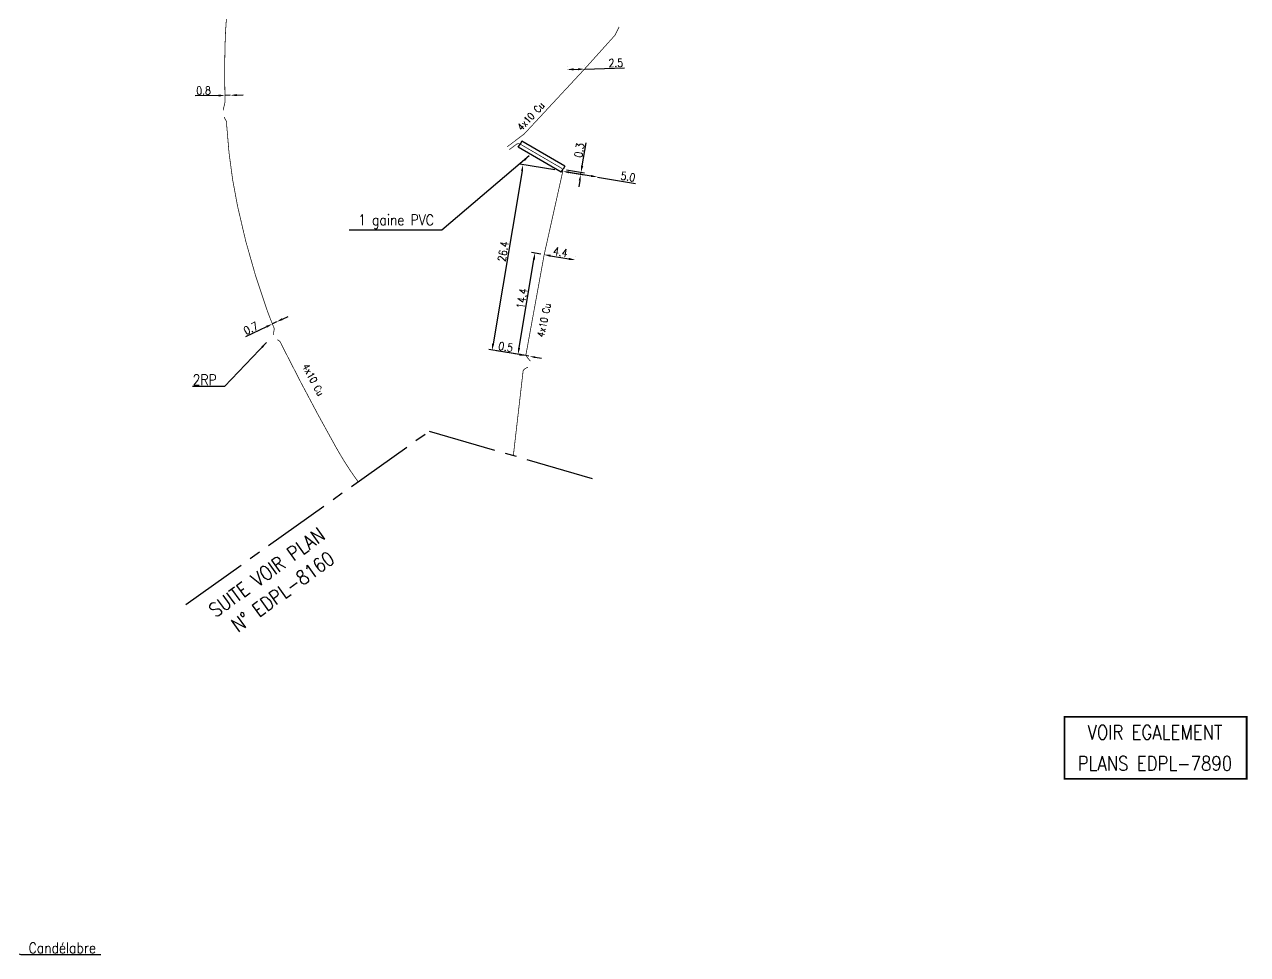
# Model space of a CAD drawing. Header units: millimetres. Extents: x 257011 to 257981, y 142997 to 144000.
# Drawn here: x 257410 to 257581.9, y 143653 to 143783.6 of the extents above; entities that cross this region are included whole.
import ezdxf
from ezdxf.enums import TextEntityAlignment as Align

# ---------------------------------------------------------------- set-up
doc = ezdxf.new("R2010")
doc.units = ezdxf.units.MM
doc.header["$PDMODE"] = 34
doc.linetypes.add('CENTER2', pattern=[28.575, 19.05, -3.175, 3.175, -3.175])
doc.linetypes.add('E_ST_Cu', pattern=[2000, 1000, 1000])
doc.layers.get('DEFPOINTS').update_dxf_attribs({"linetype": 'CONTINUOUS'})
for name, color, linetype in [('E_110', 1, 'CONTINUOUS'), ('E_400', 7, 'CONTINUOUS'), ('E_900', 7, 'CONTINUOUS')]:
    doc.layers.add(name, color=color, linetype=linetype)
doc.styles.get("Standard").update_dxf_attribs({"font": 'romans.shx', "width": 0.85})
doc.dimstyles.get("Standard").update_dxf_attribs({"dimtxt": 1.5, "dimasz": 1.2, "dimexe": 0.625, "dimexo": 0.625, "dimgap": 0.25, "dimtad": 1, "dimdec": 1, "dimzin": 0, "dimdsep": 46, "dimtxsty": 'Standard', "dimcen": -0.5, "dimadec": 0, "dimazin": 0, "dimtfac": 1, "dimtdec": 1, "dimtmove": 0, "dimatfit": 3, "dimfxl": 0, "dimtolj": 1, "dimtzin": 0, "dimarcsym": 0})

# ---------------------------------------------------------------- blocks, each defined once
blk = doc.blocks.new('*D69')
at = {"layer": 'DEFPOINTS', "color": 0, "linetype": 'Continuous', "transparency": 16777216}
for p in [(257486.27, 143777.28), (257486.27, 143777.28), (257488.72, 143777.35)]:
    blk.add_point(p, dxfattribs=at)
at = {"layer": 'E_110', "color": 0, "linetype": 'Continuous', "lineweight": -2, "transparency": 16777216}
for p, q in [((257486.26, 143777.75), (257486.26, 143777.75)), ((257487.17, 143777.31), (257487.82, 143777.32)), ((257488.71, 143777.82), (257488.71, 143777.82)), ((257488.72, 143777.35), (257494.33, 143777.5))]:
    blk.add_line(p, q, dxfattribs=at)
at = {"layer": 'E_110', "color": 0, "linetype": 'Continuous', "transparency": 16777216}
for points in [[(257487.17, 143777.46), (257487.18, 143777.16), (257486.27, 143777.28)], [(257487.82, 143777.47), (257487.83, 143777.17), (257488.72, 143777.35)]]:
    blk.add_solid(points, dxfattribs=at)
at = {"layer": 'E_110', "color": 0, "linetype": 'Continuous', "transparency": 16777216, "insert": (257493.12, 143778.22), "char_height": 1.125, "attachment_point": 5, "rotation": 1.5873}
blk.add_mtext('\\A1;2.5', dxfattribs=at)
blk = doc.blocks.new('*D70')
at = {"layer": 'DEFPOINTS', "color": 0, "linetype": 'Continuous', "transparency": 16777216}
for p in [(257480.47, 143737.1), (257480.91, 143737.02), (257480.91, 143737.02)]:
    blk.add_point(p, dxfattribs=at)
at = {"layer": 'E_110', "color": 0, "linetype": 'Continuous', "lineweight": -2, "transparency": 16777216}
for p, q in [((257479.58, 143737.25), (257476.35, 143737.79)), ((257480.91, 143737.02), (257480.47, 143737.1)), ((257481.8, 143736.88), (257482.69, 143736.73))]:
    blk.add_line(p, q, dxfattribs=at)
at = {"layer": 'E_110', "color": 0, "linetype": 'Continuous', "transparency": 16777216}
for points in [[(257479.6, 143737.39), (257479.55, 143737.1), (257480.47, 143737.1)], [(257481.82, 143737.02), (257481.77, 143736.73), (257480.91, 143737.02)]]:
    blk.add_solid(points, dxfattribs=at)
at = {"layer": 'E_110', "color": 0, "linetype": 'Continuous', "transparency": 16777216, "insert": (257477.64, 143738.33), "char_height": 1.125, "attachment_point": 5, "rotation": 350.5212}
blk.add_mtext('\\A1;0.5', dxfattribs=at)
blk = doc.blocks.new('*D71')
at = {"layer": 'DEFPOINTS', "color": 0, "linetype": 'Continuous', "transparency": 16777216}
for p in [(257483.05, 143751.27), (257487.39, 143750.54), (257487.39, 143750.54)]:
    blk.add_point(p, dxfattribs=at)
at = {"layer": 'E_110', "color": 0, "linetype": 'Continuous', "lineweight": -2, "transparency": 16777216}
for p, q in [((257483.13, 143751.73), (257483.13, 143751.73)), ((257483.94, 143751.12), (257486.5, 143750.69)), ((257487.47, 143751), (257487.47, 143751))]:
    blk.add_line(p, q, dxfattribs=at)
at = {"layer": 'E_110', "color": 0, "linetype": 'Continuous', "transparency": 16777216}
for points in [[(257483.96, 143751.27), (257483.91, 143750.97), (257483.05, 143751.27)], [(257486.53, 143750.84), (257486.48, 143750.54), (257487.39, 143750.54)]]:
    blk.add_solid(points, dxfattribs=at)
at = {"layer": 'E_110', "color": 0, "linetype": 'Continuous', "transparency": 16777216, "insert": (257485.34, 143751.64), "char_height": 1.125, "attachment_point": 5, "rotation": 350.5212}
blk.add_mtext('\\A1;4.4', dxfattribs=at)
blk = doc.blocks.new('*D72')
at = {"layer": 'DEFPOINTS', "color": 0, "linetype": 'Continuous', "transparency": 16777216}
for p in [(257485.02, 143763.1), (257475.74, 143737.89), (257480.91, 143737.02)]:
    blk.add_point(p, dxfattribs=at)
at = {"layer": 'E_110', "color": 0, "linetype": 'Continuous', "lineweight": -2, "transparency": 16777216}
for p, q in [((257479.94, 143763.04), (257475.89, 143738.77)), ((257484.56, 143763.18), (257479.62, 143764)), ((257480.45, 143737.1), (257475.28, 143737.96))]:
    blk.add_line(p, q, dxfattribs=at)
at = {"layer": 'E_110', "color": 0, "linetype": 'Continuous', "transparency": 16777216}
for points in [[(257479.79, 143763.06), (257480.09, 143763.01), (257480.09, 143763.93)], [(257475.74, 143738.8), (257476.03, 143738.75), (257475.74, 143737.89)]]:
    blk.add_solid(points, dxfattribs=at)
at = {"layer": 'E_110', "color": 0, "linetype": 'Continuous', "transparency": 16777216, "insert": (257477.29, 143751.73), "char_height": 1.125, "attachment_point": 5, "rotation": 80.5212}
blk.add_mtext('\\A1;26.4', dxfattribs=at)
blk = doc.blocks.new('*D73')
at = {"layer": 'DEFPOINTS', "color": 0, "linetype": 'Continuous', "transparency": 16777216}
for p in [(257485.67, 143762.99), (257490.55, 143762.18), (257490.55, 143762.18)]:
    blk.add_point(p, dxfattribs=at)
at = {"layer": 'E_110', "color": 0, "linetype": 'Continuous', "lineweight": -2, "transparency": 16777216}
for p, q in [((257486.55, 143762.85), (257489.66, 143762.33)), ((257490.55, 143762.18), (257495.88, 143761.29))]:
    blk.add_line(p, q, dxfattribs=at)
at = {"layer": 'E_110', "color": 0, "linetype": 'Continuous', "transparency": 16777216}
for points in [[(257486.58, 143762.99), (257486.53, 143762.7), (257485.67, 143762.99)], [(257489.69, 143762.48), (257489.64, 143762.18), (257490.55, 143762.18)]]:
    blk.add_solid(points, dxfattribs=at)
at = {"layer": 'E_110', "color": 0, "linetype": 'Continuous', "transparency": 16777216, "insert": (257494.83, 143762.23), "char_height": 1.125, "attachment_point": 5, "rotation": 350.5212}
blk.add_mtext('\\A1;5.0', dxfattribs=at)
blk = doc.blocks.new('*D74')
at = {"layer": 'DEFPOINTS', "color": 0, "linetype": 'Continuous', "transparency": 16777216}
for p in [(257481.75, 143751.48), (257483.05, 143751.27), (257480.91, 143737.02)]:
    blk.add_point(p, dxfattribs=at)
at = {"layer": 'E_110', "color": 0, "linetype": 'Continuous', "lineweight": -2, "transparency": 16777216}
for p, q in [((257479.52, 143738.17), (257481.6, 143750.6)), ((257482.59, 143751.34), (257481.28, 143751.56)), ((257480.45, 143737.1), (257478.91, 143737.36))]:
    blk.add_line(p, q, dxfattribs=at)
at = {"layer": 'E_110', "color": 0, "linetype": 'Continuous', "transparency": 16777216}
for points in [[(257481.45, 143750.62), (257481.75, 143750.57), (257481.75, 143751.48)], [(257479.38, 143738.19), (257479.67, 143738.14), (257479.38, 143737.28)]]:
    blk.add_solid(points, dxfattribs=at)
at = {"layer": 'E_110', "color": 0, "linetype": 'Continuous', "transparency": 16777216, "insert": (257479.93, 143745.13), "char_height": 1.125, "attachment_point": 5, "rotation": 80.5212}
blk.add_mtext('\\A1;14.4', dxfattribs=at)
blk = doc.blocks.new('*D75')
at = {"layer": 'DEFPOINTS', "color": 0, "linetype": 'Continuous', "transparency": 16777216}
for p in [(257485.67, 143762.99), (257485.72, 143763.29), (257488.19, 143762.57)]:
    blk.add_point(p, dxfattribs=at)
at = {"layer": 'E_110', "color": 0, "linetype": 'Continuous', "lineweight": -2, "transparency": 16777216}
for p, q in [((257488.39, 143763.76), (257488.93, 143766.99)), ((257486.13, 143762.92), (257488.65, 143762.5)), ((257486.18, 143763.21), (257488.7, 143762.79)), ((257488.19, 143762.57), (257488.24, 143762.87)), ((257488.04, 143761.69), (257487.9, 143760.8))]:
    blk.add_line(p, q, dxfattribs=at)
at = {"layer": 'E_110', "color": 0, "linetype": 'Continuous', "transparency": 16777216}
for points in [[(257487.9, 143761.71), (257488.19, 143761.66), (257488.19, 143762.57)], [(257488.24, 143763.78), (257488.54, 143763.73), (257488.24, 143762.87)]]:
    blk.add_solid(points, dxfattribs=at)
at = {"layer": 'E_110', "color": 0, "linetype": 'Continuous', "transparency": 16777216, "insert": (257487.99, 143765.94), "char_height": 1.125, "attachment_point": 5, "rotation": 80.5212}
blk.add_mtext('\\A1;0.3', dxfattribs=at)
blk = doc.blocks.new('*D79')
at = {"layer": 'DEFPOINTS', "color": 0, "linetype": 'Continuous', "transparency": 16777216}
for p in [(257438.19, 143773.65), (257438.94, 143773.67), (257438.94, 143773.67)]:
    blk.add_point(p, dxfattribs=at)
at = {"layer": 'E_110', "color": 0, "linetype": 'Continuous', "lineweight": -2, "transparency": 16777216}
for p, q in [((257437.29, 143773.63), (257434.01, 143773.57)), ((257438.94, 143773.67), (257438.19, 143773.65)), ((257439.84, 143773.69), (257440.74, 143773.71))]:
    blk.add_line(p, q, dxfattribs=at)
at = {"layer": 'E_110', "color": 0, "linetype": 'Continuous', "transparency": 16777216}
for points in [[(257437.29, 143773.78), (257437.3, 143773.48), (257438.19, 143773.65)], [(257439.84, 143773.84), (257439.84, 143773.54), (257438.94, 143773.67)]]:
    blk.add_solid(points, dxfattribs=at)
at = {"layer": 'E_110', "color": 0, "linetype": 'Continuous', "transparency": 16777216, "insert": (257435.19, 143774.34), "char_height": 1.125, "attachment_point": 5, "rotation": 1.2105}
blk.add_mtext('\\A1;0.8', dxfattribs=at)
blk = doc.blocks.new('*D80')
at = {"layer": 'DEFPOINTS', "color": 0, "linetype": 'Continuous', "transparency": 16777216}
for p in [(257444.86, 143741.55), (257445.44, 143741.83), (257445.44, 143741.83)]:
    blk.add_point(p, dxfattribs=at)
at = {"layer": 'E_110', "color": 0, "linetype": 'Continuous', "lineweight": -2, "transparency": 16777216}
for p, q in [((257446.26, 143742.22), (257447.07, 143742.61)), ((257444.05, 143741.16), (257441.09, 143739.73)), ((257445.44, 143741.83), (257444.86, 143741.55))]:
    blk.add_line(p, q, dxfattribs=at)
at = {"layer": 'E_110', "color": 0, "linetype": 'Continuous', "transparency": 16777216}
for points in [[(257446.19, 143742.36), (257446.32, 143742.09), (257445.44, 143741.83)], [(257443.98, 143741.29), (257444.11, 143741.02), (257444.86, 143741.55)]]:
    blk.add_solid(points, dxfattribs=at)
at = {"layer": 'E_110', "color": 0, "linetype": 'Continuous', "transparency": 16777216, "insert": (257441.84, 143740.93), "char_height": 1.125, "attachment_point": 5, "rotation": 25.7219}
blk.add_mtext('\\A1;0.7', dxfattribs=at)

msp = doc.modelspace()

# ---------------------------------------------------------------- linework, layer by layer
at = {"layer": 'E_110', "linetype": 'E_ST_Cu', "const_width": 0.1}
for points in [[(257441.33, 143802.48), (257441.24, 143800.97, 0.014794), (257439.86, 143794.81, 0.018058), (257438.65, 143787.01, 0.023736), (257438.2, 143780.57, 0.011107), (257438.19, 143773.65), (257438.21, 143772.85, -0.06023), (257438.2, 143772.73), (257437.94, 143771.54)], [(257444.97, 143739.98), (257445.11, 143740.75, 0.142385), (257445.07, 143741.03), (257444.86, 143741.55, -0.009646), (257444.13, 143743.44, -0.035098), (257439.96, 143758.11, -0.036866), (257438.45, 143769.31), (257438.42, 143769.86, 0.110651), (257438.36, 143770.07), (257438.07, 143770.61)], [(257445.56, 143739.34), (257445.81, 143739.17, -0.140511), (257446, 143738.97), (257446.09, 143738.77, 0.004607), (257446.5, 143737.94, 0.011307), (257453.82, 143724.18, 0.029853), (257456.9, 143719.38)]]:
    msp.add_lwpolyline(points, format="xyb", dxfattribs=at)
at = {"layer": 'E_110', "linetype": 'E_ST_Cu', "const_width": 0.1, "flags": 128}
for points in [[(257477.85, 143766.43), (257480.2, 143768.2, 0.044528), (257480.27, 143768.26), (257488.72, 143777.35), (257492.98, 143782.08, 0.068299), (257493.05, 143782.19), (257493.59, 143783.27)], [(257478.15, 143766.03), (257479.13, 143766.77, -0.301407), (257479.69, 143766.8), (257485.41, 143763.47, -0.326802), (257485.65, 143762.92), (257483.05, 143751.27), (257480.51, 143737.33, 0.221116), (257480.62, 143736.92), (257481.11, 143736.32)], [(257480.77, 143735.49), (257480.33, 143735.24, 0.238334), (257480.08, 143734.86), (257478.72, 143723.07)]]:
    msp.add_lwpolyline(points, format="xyb", dxfattribs=at)
at = {"layer": 'E_400', "color": 7, "linetype": 'CONTINUOUS'}
for p, q in [((257479.41, 143766.38), (257479.67, 143766.81)), ((257485.46, 143762.86), (257479.41, 143766.38)), ((257479.92, 143767.24), (257479.67, 143766.81)), ((257485.97, 143763.72), (257479.92, 143767.24)), ((257485.46, 143762.86), (257485.72, 143763.29)), ((257485.97, 143763.72), (257485.72, 143763.29))]:
    msp.add_line(p, q, dxfattribs=at)
at = {"layer": 'E_900', "linetype": 'CENTER2', "ltscale": 0.5}
msp.add_lwpolyline([(257432.69, 143702.16), (257466.91, 143726.5), (257490.52, 143719.63)], dxfattribs=at)
at = {"layer": 'E_900', "const_width": 0.25}
msp.add_lwpolyline([(257556.15, 143686.35), (257581.76, 143686.35), (257581.76, 143677.65), (257556.15, 143677.65)], close=True, dxfattribs=at)

# ---------------------------------------------------------------- texts
at = {"layer": 'E_110', "linetype": 'Continuous', "width": 0.85}
for rotation, p in [(47.1492, (257479.89, 143768.62)), (78.1703, (257483.02, 143739.61)), (298.0344, (257449.03, 143735.59))]:
    msp.add_text('4x10 Cu', height=1, rotation=rotation, dxfattribs=at).set_placement(p)
at = {"layer": 'E_110', "linetype": 'Continuous', "char_height": 1.5}
for s, insert, attachment_point in [('2RP', (257437.04, 143732.94), 9), ('\\A1;Candélabre', (257410.61, 143653.15), 7)]:
    msp.add_mtext(s, dxfattribs=dict(at, insert=insert, attachment_point=attachment_point))
at = {"layer": 'E_400', "insert": (257467.56, 143754.91), "char_height": 1.5, "attachment_point": 9}
msp.add_mtext('\\A1;1 gaine PVC', dxfattribs=at)
at = {"layer": 'E_900', "width": 0.85}
for s, p in [('SUITE VOIR PLAN', (257444.65, 143705.85)), ('N° EDPL-8160', (257446.91, 143703.13))]:
    msp.add_text(s, height=2, rotation=35.9245, dxfattribs=at).set_placement(p, align=Align.CENTER)
for s, p in [('VOIR EGALEMENT', (257568.87, 143683.18)), ('PLANS EDPL-7890', (257568.87, 143678.81))]:
    msp.add_text(s, height=2, dxfattribs=at).set_placement(p, align=Align.CENTER)

# ---------------------------------------------------------------- dimensions: what is measured, and where the dimension line sits
at = {"layer": 'E_110', "linetype": 'Continuous'}
for base, p1, p2, angle, picture, middle in [((257486.27, 143777.28), (257488.72, 143777.35), (257486.27, 143777.28), 1.5873, '*D69', (257493.14, 143777.47)), ((257438.94166, 143773.66946), (257438.19183, 143773.65362), (257438.94166, 143773.66946), 181.21047, '*D79', (257435.20321, 143773.59047)), ((257488.19, 143762.57), (257485.72, 143763.29), (257485.67, 143762.99), 80.5212, '*D75', (257488.73, 143765.82)), ((257475.74, 143737.89), (257485.02, 143763.1), (257480.91, 143737.02), 80.5212, '*D72', (257478.03, 143751.6)), ((257487.39, 143750.54), (257483.05, 143751.27), (257487.39, 143750.54), 170.5212, '*D71', (257485.22, 143750.9)), ((257481.75, 143751.48), (257480.91, 143737.02), (257483.05, 143751.27), 260.5212, '*D74', (257480.67, 143745.01)), ((257445.4445, 143741.8303), (257444.8589, 143741.5482), (257445.4445, 143741.8303), 205.7219, '*D80', (257442.1658, 143740.2508))]:
    dim = msp.add_linear_dim(base=base, p1=p1, p2=p2, angle=angle, dimstyle='Standard', override={"dimscale": 0.75}, dxfattribs=at)
    dim.commit()
    dim.dimension.update_dxf_attribs({"geometry": picture, "text_midpoint": middle, "dimtype": 160})
for base, p1, p2, text, picture, middle in [((257490.55, 143762.18), (257485.67, 143762.99), (257490.55, 143762.18), '5.0', '*D73', (257494.7, 143761.49)), ((257480.91, 143737.02), (257480.47, 143737.1), (257480.91, 143737.02), '0.5', '*D70', (257477.52, 143737.59))]:
    dim = msp.add_linear_dim(base=base, p1=p1, p2=p2, angle=170.5212, text=text, dimstyle='Standard', override={"dimscale": 0.75}, dxfattribs=at)
    dim.commit()
    dim.dimension.update_dxf_attribs({"geometry": picture, "text_midpoint": middle, "dimtype": 160})

# ---------------------------------------------------------------- leaders
at = {"layer": 'E_110', "linetype": 'Continuous', "annotation_type": 0, "has_hookline": 1}
for points, hookline_direction, text_width in [([(257444.03, 143738.94), (257438.13, 143732.75), (257437.23, 143732.75)], 1, 3.4), ([(257388.05, 143659.25), (257409.52, 143652.97), (257410.42, 143652.97)], 0, 10.14)]:
    msp.add_leader(points, dimstyle='Standard', override={"dimscale": 0.75}, dxfattribs=dict(at, hookline_direction=hookline_direction, text_width=text_width))
at = {"layer": 'E_400', "annotation_type": 0, "has_hookline": 1, "hookline_direction": 1, "text_width": 11.9}
msp.add_leader([(257480.94, 143765.14), (257468.65, 143754.73), (257467.75, 143754.73)], dimstyle='Standard', override={"dimscale": 0.75}, dxfattribs=at)

doc.saveas('drawing.dxf')
